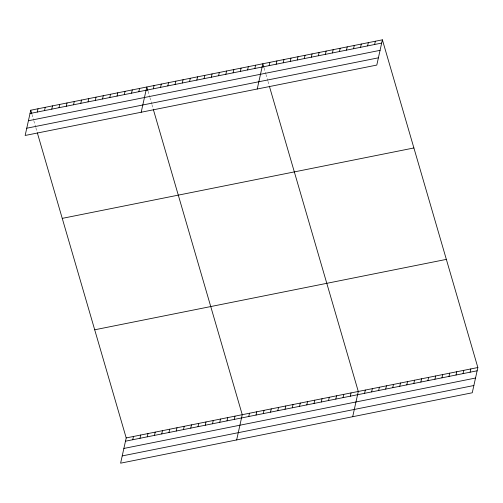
<?xml version="1.0" encoding="UTF-8"?>
<svg xmlns="http://www.w3.org/2000/svg" width="503" height="503" viewBox="0 0 503 503"><rect width="100%" height="100%" fill="white"/><g stroke="black" fill="none" stroke-linecap="round" stroke-linejoin="round"><path stroke-width="0.38" stroke-dasharray="2.52 1.89" d="M264.069 68.006L265.716 73.658M265.924 74.362L267.772 80.725M267.98 81.429L269.218 85.673M148.027 91.238L149.674 96.89M149.875 97.601L151.73 103.958M151.937 104.668L153.17 108.906M31.985 114.47L33.632 120.123M33.833 120.833L35.688 127.19M35.895 127.9L37.128 132.138"/><path stroke-width="0.75" d="M30.746 110.226L25.15 135.47L376.797 65.069L382.393 39.825L30.746 110.226L31.777 113.766M37.279 112.043L38.002 108.78M44.528 110.591L45.251 107.328M51.784 109.138L52.507 105.875M59.033 107.686L59.756 104.423M66.289 106.234L67.012 102.97M73.539 104.781L74.262 101.518M80.794 103.329L81.517 100.066M88.044 101.876L88.767 98.613M95.3 100.424L96.023 97.161M102.549 98.972L103.272 95.708M109.805 97.519L110.528 94.256M117.054 96.067L117.777 92.803M124.31 94.614L125.033 91.351M131.56 93.162L132.283 89.899M138.815 91.709L139.538 88.446M141.192 112.238L146.788 86.994L147.819 90.527M153.321 88.805L154.044 85.541M160.57 87.352L161.293 84.089M167.826 85.906L168.549 82.637M175.075 84.454L175.799 81.19M182.331 83.001L183.054 79.738M189.581 81.549L190.304 78.286M196.836 80.096L197.56 76.833M204.086 78.644L204.809 75.381M37.335 132.849L126.203 437.931L120.607 463.175L472.254 392.774L477.85 367.53L382.393 39.825M211.342 77.192L212.065 73.928M132.735 439.741L133.458 436.478M218.591 75.739L219.314 72.476M139.985 438.289L140.708 435.026M225.847 74.287L226.57 71.024M147.241 436.837L147.964 433.573M233.096 72.834L233.82 69.571M154.49 435.384L155.213 432.121M240.352 71.382L241.075 68.119M161.746 433.932L162.469 430.669M247.602 69.93L248.325 66.666M168.995 432.479L169.718 429.216M254.858 68.477L255.581 65.214M176.251 431.027L176.974 427.764M257.234 89.006L262.83 63.762L263.861 67.295M183.501 429.581L184.224 426.311M269.143 65.616L269.866 62.353M190.756 428.128L191.48 424.865M276.172 64.208L276.901 60.945M198.006 426.676L198.729 423.413M283.208 62.8L283.931 59.536M205.262 425.224L205.985 421.96M290.244 61.391L290.967 58.128M212.511 423.771L213.234 420.508M297.273 59.983L297.996 56.72M219.767 422.319L220.49 419.056M304.309 58.574L305.032 55.311M227.016 420.866L227.74 417.603M311.338 57.172L312.061 53.903M234.272 419.414L234.995 416.151M318.374 55.764L319.097 52.501M236.649 439.943L242.245 414.698L153.377 109.616M325.403 54.355L326.126 51.092M248.778 416.509L249.501 413.246M332.439 52.947L333.162 49.684M256.027 415.057L256.75 411.794M339.468 51.539L340.191 48.275M263.283 413.604L264.006 410.341M346.504 50.13L347.227 46.867M270.532 412.152L271.255 408.889M353.54 48.722L354.263 45.459M277.788 410.7L278.511 407.436M360.569 47.313L361.292 44.05M285.038 409.247L285.761 405.984M367.605 45.905L368.328 42.642M292.293 407.795L293.016 404.531M374.634 44.497L375.357 41.233M299.543 406.342L300.272 403.079M306.799 404.89L307.522 401.627M314.048 403.437L314.777 400.174M321.304 401.991L322.027 398.722M328.553 400.539L329.283 397.269M335.809 399.086L336.532 395.823M343.059 397.634L343.788 394.371M350.314 396.182L351.037 392.918M352.691 416.71L358.293 391.466L269.419 86.378M364.6 393.321L365.323 390.058M371.635 391.912L372.358 388.649M378.665 390.504L379.388 387.241M385.7 389.096L386.423 385.832M392.73 387.687L393.453 384.424M399.766 386.279L400.489 383.016M406.795 384.87L407.518 381.607M413.831 383.462L414.554 380.199M420.86 382.054L421.589 378.79M427.896 380.645L428.619 377.382M434.932 379.237L435.655 375.974M441.961 377.828L442.684 374.565M448.997 376.42L449.72 373.157M456.026 375.012L456.749 371.748M463.062 373.61L463.785 370.34M470.091 372.201L470.814 368.932M30.023 113.496L381.67 43.088M28.413 120.745L380.061 50.344M26.76 128.221L378.401 57.814M62.246 218.371L413.894 147.964M94.702 329.792L446.35 259.385M126.203 437.931L477.85 367.53M125.48 441.194L477.127 370.793M123.87 448.45L475.517 378.042M122.216 455.919L473.864 385.518"/></g></svg>
